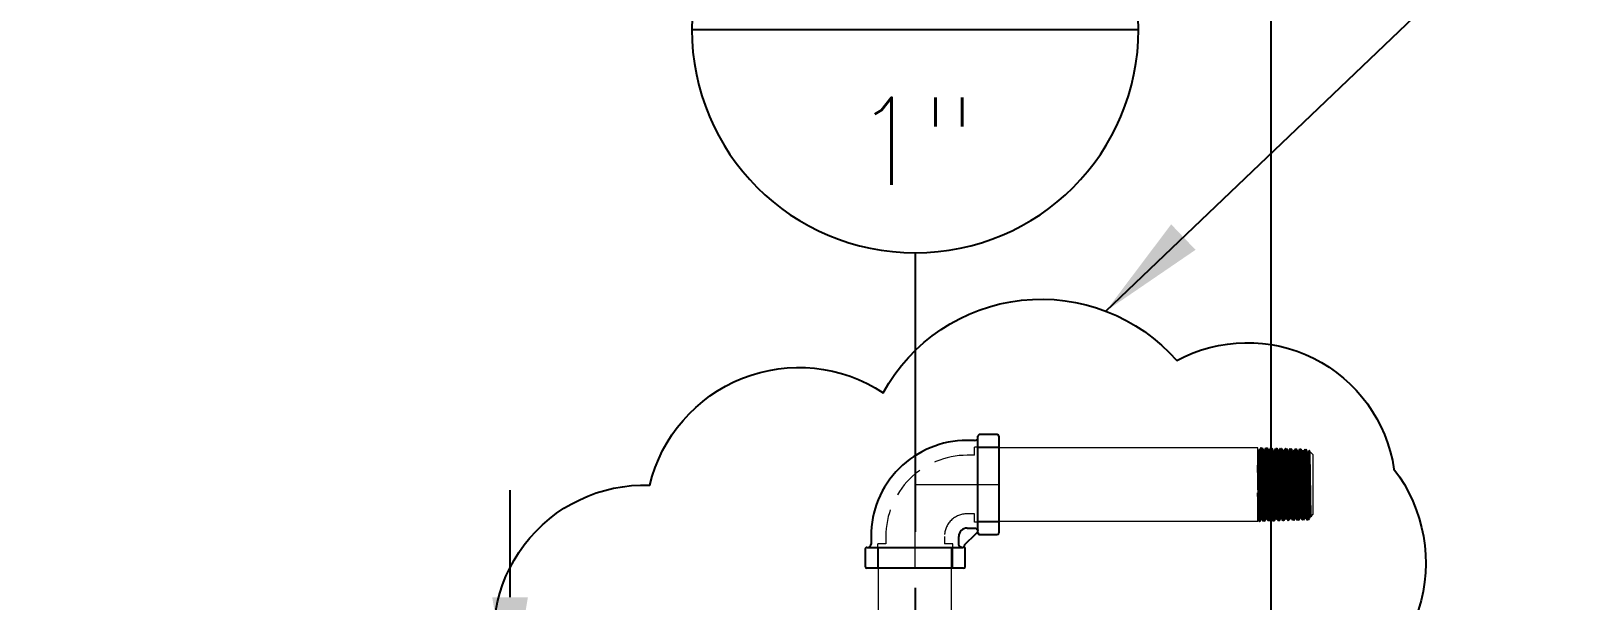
# Model space of a CAD drawing. Extents: x -36 to 1116, y 36 to 900.
# Drawn here: x 118.2 to 200.9, y 572.1 to 602.7 of the extents above; entities that cross this region are included whole.
import ezdxf
from ezdxf.enums import TextEntityAlignment as Align

# ---------------------------------------------------------------- set-up
doc = ezdxf.new("R2010")
doc.units = 0
doc.header["$LTSCALE"] = 12
doc.header["$MEASUREMENT"] = 0
doc.header["$PDMODE"] = 33
doc.header["$PDSIZE"] = -0.5
for name, pattern in [('CENTER', [2, 1.25, -0.25, 0.25, -0.25]), ('SLD-Center', [0.75, 0.6, -0.05, 0.05, -0.05]), ('SLD-Dashed', [0.075, 0.05, -0.025]), ('SLD-Solid', [0])]:
    doc.linetypes.add(name, pattern=pattern)
doc.layers.get('0').update_dxf_attribs({"linetype": 'CONTINUOUS'})
doc.layers.get('Defpoints').update_dxf_attribs({"linetype": 'CONTINUOUS'})
doc.layers.add('AM_0', color=7, linetype='CONTINUOUS', lineweight=30)
for name, color, linetype in [('CENTER', 6, 'CENTER'), ('COVER', 3, 'CONTINUOUS'), ('DIM', 1, 'CONTINUOUS')]:
    doc.layers.add(name, color=color, linetype=linetype)
doc.styles.add('ROMANS', font='ROMANS.shx', dxfattribs={"width": 0.85, "height": 5.76})
doc.styles.get("Standard").update_dxf_attribs({"font": 'sanss___.ttf'})
doc.dimstyles.get("Standard").update_dxf_attribs({"dimtxt": 0.18, "dimasz": 0.18, "dimexe": 0.18, "dimexo": 0.0625, "dimgap": 0.09, "dimtad": 0, "dimtih": 1, "dimtoh": 1, "dimdec": 4, "dimzin": 0, "dimdsep": 46, "dimtxsty": 'Standard', "dimcen": 0.09, "dimadec": 0, "dimazin": 0, "dimtfac": 1, "dimtdec": 4, "dimtofl": 0, "dimtmove": 0, "dimatfit": 3, "dimfxl": 1, "dimtolj": 1, "dimtzin": 0, "dimarcsym": 0})

# ---------------------------------------------------------------- blocks, each defined once
blk = doc.blocks.new('*D216')
at = {"layer": 'Defpoints', "color": 0, "transparency": 16777216}
for p in [(158.479, 566.454), (143.985, 546.579), (161.01, 546.579)]:
    blk.add_point(p, dxfattribs=at)
at = {"layer": 'DIM', "color": 0, "lineweight": -2, "transparency": 16777216}
for p, q in [((143.985, 572.214), (143.985, 577.974)), ((152.479, 566.454), (140.985, 566.454)), ((155.01, 546.579), (140.985, 546.579)), ((143.985, 540.819), (143.985, 535.059)), ((143.985, 535.059), (138.225, 535.059))]:
    blk.add_line(p, q, dxfattribs=at)
at = {"layer": 'DIM', "color": 0, "transparency": 16777216}
for points in [[(143.025, 572.214), (144.945, 572.214), (143.985, 566.454)], [(143.025, 540.819), (144.945, 540.819), (143.985, 546.579)]]:
    blk.add_solid(points, dxfattribs=at)
at = {"layer": 'DIM', "color": 0, "transparency": 16777216, "insert": (128.179, 535.059), "char_height": 5.76, "attachment_point": 5, "style": 'ROMANS'}
blk.add_mtext('\\A1;6{\\H1x;\\S5/8;}"', dxfattribs=at)
blk = doc.blocks.new('*D217')
at = {"layer": 'Defpoints', "color": 0, "transparency": 16777216}
for p in [(165.751, 633.877), (165.751, 614.719), (184.876, 550.329)]:
    blk.add_point(p, dxfattribs=at)
at = {"layer": 'DIM', "color": 0, "lineweight": -2, "transparency": 16777216}
for p, q in [((165.751, 620.719), (165.751, 636.877)), ((184.876, 556.329), (184.876, 636.877)), ((159.991, 633.877), (154.231, 633.877)), ((190.636, 633.877), (196.396, 633.877))]:
    blk.add_line(p, q, dxfattribs=at)
at = {"layer": 'DIM', "color": 0, "transparency": 16777216}
for points in [[(159.991, 634.837), (159.991, 632.917), (165.751, 633.877)], [(190.636, 634.837), (190.636, 632.917), (184.876, 633.877)]]:
    blk.add_solid(points, dxfattribs=at)
at = {"layer": 'DIM', "color": 0, "transparency": 16777216, "insert": (144.185, 633.877), "char_height": 5.76, "attachment_point": 5, "style": 'ROMANS'}
blk.add_mtext('\\A1;6{\\H1x;\\S3/8;}"', dxfattribs=at)
blk = doc.blocks.new('Nozzle Callout')
blk.add_line((0.25, 0), (-0.25, 0))
blk.add_circle((0, 0), 0.25)
at = {"style": 'ROMANS', "width": 0.9}
for tag, p in [('NZ-ID', (0, 0.125)), ('NZ-SZ', (0, -0.125))]:
    blk.add_attdef(tag, text='', height=0.0975, dxfattribs=at).set_placement(p, align=Align.MIDDLE)
blk = doc.blocks.new('A$C6d16d3d1')
at = {"color": 7, "linetype": 'SLD-Solid', "lineweight": 25}
for p, q in [((0.604, 1.47), (0.604, 1.155)), ((0.634, 1.5), (2.365, 1.5)), ((2.395, 1.155), (2.395, 1.47)), ((0.616, 1.131), (0.616, 1.131)), ((2.365, 1.125), (0.644, 1.125)), ((0, -0.866), (0, 0.865)), ((0.345, 0.895), (0.03, 0.895)), ((0.375, 0.856), (0.375, -0.866)), ((0.412, 0.88), (0.62, 1.088)), ((2.29, 0.929), (2.29, 1.065)), ((0.435, -0.791), (0.571, -0.791)), ((0.03, -0.896), (0.345, -0.896))]:
    blk.add_line(p, q, dxfattribs=at)
at = {"color": 8, "linetype": 'SLD-Dashed', "lineweight": 18}
for p, q in [((0.828, 1.5), (0.828, 1.06)), ((2.171, 1.5), (2.171, 1.06)), ((0.828, 1.06), (0.975, 1.06)), ((0.975, 0.929), (0.975, 1.06)), ((2.024, 0.929), (2.024, 1.06)), ((2.024, 1.06), (2.171, 1.06)), ((0, 0.671), (0.44, 0.671)), ((0.44, 0.671), (0.44, 0.524)), ((0.44, 0.524), (0.571, 0.524)), ((0.44, -0.525), (0.571, -0.525)), ((0.44, -0.525), (0.44, -0.672)), ((0, -0.672), (0.44, -0.672))]:
    blk.add_line(p, q, dxfattribs=at)
at = {"color": 8, "linetype": 'SLD-Center', "lineweight": 18}
for p, q in [((1.5, 1.5), (1.5, 0)), ((1.5, 0), (0, 0))]:
    blk.add_line(p, q, dxfattribs=at)
at = {"color": 8, "linetype": 'SLD-Solid', "lineweight": 25}
for p, q in [((0.719, 1.065), (0.719, 0.929)), ((0.571, 0.781), (0.435, 0.781))]:
    blk.add_line(p, q, dxfattribs=at)
at = {"color": 7, "linetype": 'SLD-Solid', "lineweight": 25}
for centre, radius, start, end in [((0.634, 1.47), 0.03, 90, 180), ((2.365, 1.47), 0.03, 0, 90), ((0.634, 1.155), 0.03, 180, 231.8402), ((0.597, 1.108), 0.03, 314.9996, 51.7986), ((2.35, 1.065), 0.06, 90, 180), ((2.365, 1.155), 0.03, 270, 0), ((0.03, 0.865), 0.03, 90, 180), ((0.345, 0.865), 0.03, 38.1587, 90), ((0.571, 0.929), 1.72, 270, 0), ((0.435, -0.851), 0.06, 90, 180), ((0.03, -0.866), 0.03, 180, 270), ((0.345, -0.866), 0.03, 270, 0)]:
    blk.add_arc(centre, radius, start, end, dxfattribs=at)
at = {"color": 8, "linetype": 'SLD-Solid', "lineweight": 25}
for centre, radius, start, end in [((0.391, 0.901), 0.03, 219.9015, 314.9609), ((0.571, 0.929), 0.149, 270, 0)]:
    blk.add_arc(centre, radius, start, end, dxfattribs=at)
at = {"color": 8, "linetype": 'SLD-Dashed', "lineweight": 18}
for radius in [1.454, 0.405]:
    blk.add_arc((0.571, 0.929), radius, 270, 0, dxfattribs=at)
at = {"color": 8, "linetype": 'SLD-Solid', "lineweight": 25}
for points, knots in [([(0.616, 1.131), (0.616, 1.131), (0.616, 1.131), (0.616, 1.131), (0.617, 1.132), (0.617, 1.132), (0.618, 1.132), (0.618, 1.132)], [0, 0, 0, 0, 0.135694, 0.351557, 0.567624, 0.783795, 1, 1, 1, 1]), ([(0.618, 1.132), (0.618, 1.132), (0.62, 1.131), (0.626, 1.129), (0.628, 1.128), (0.635, 1.126), (0.639, 1.125), (0.644, 1.125)], [0, 0, 0, 0, 0.5, 0.5, 0.75, 0.75, 1, 1, 1, 1]), ([(0.677, 1.122), (0.689, 1.119), (0.7, 1.111), (0.711, 1.096), (0.714, 1.09), (0.718, 1.078), (0.719, 1.071), (0.719, 1.065)], [0, 0, 0, 0, 0.5, 0.5, 0.75, 0.75, 1, 1, 1, 1]), ([(0.368, 0.882), (0.368, 0.882), (0.368, 0.883), (0.368, 0.884), (0.369, 0.884), (0.369, 0.884), (0.369, 0.884), (0.369, 0.884)], [0, 0, 0, 0, 0.277943, 0.492844, 0.70778, 0.922817, 1, 1, 1, 1]), ([(0.375, 0.856), (0.375, 0.861), (0.374, 0.865), (0.372, 0.872), (0.371, 0.874), (0.369, 0.878), (0.369, 0.879), (0.368, 0.881), (0.368, 0.882), (0.368, 0.882)], [0, 0, 0, 0, 0.25, 0.25, 0.5, 0.5, 0.75, 0.75, 1, 1, 1, 1]), ([(0.435, 0.781), (0.422, 0.781), (0.409, 0.785), (0.394, 0.796), (0.39, 0.801), (0.382, 0.811), (0.379, 0.817), (0.378, 0.823)], [0, 0, 0, 0, 0.5, 0.5, 0.75, 0.75, 1, 1, 1, 1])]:
    blk.add_open_spline(points, degree=3, knots=knots, dxfattribs=at)

msp = doc.modelspace()

# ---------------------------------------------------------------- linework, layer by layer
at = {"layer": 'AM_0', "lineweight": 18}
for p, q in [((184.16462, 580.23948), (169.11812, 580.23948)), ((169.11812, 576.29448), (169.11812, 580.23948)), ((184.16462, 579.13861), (184.16462, 580.23948)), ((184.25304, 580.06424), (184.22122, 580.06424)), ((184.34927, 580.22933), (184.35008, 580.23335)), ((184.37939, 580.2328), (184.35096, 580.23368)), ((184.3803, 580.23216), (184.37927, 580.22923)), ((184.51388, 580.05607), (184.4821, 580.05607)), ((184.64023, 580.22467), (184.61194, 580.22556)), ((184.77477, 580.04794), (184.74299, 580.04794)), ((184.87261, 580.212), (184.87794, 580.20127)), ((184.90121, 580.21655), (184.87278, 580.21743)), ((185.03561, 580.03987), (185.00386, 580.03987)), ((185.13349, 580.20519), (185.13473, 580.2084)), ((185.1621, 580.20843), (185.13362, 580.20931)), ((185.29651, 580.03173), (185.26472, 580.03173)), ((185.42285, 580.20031), (185.39457, 580.20119)), ((185.42373, 580.19974), (185.42275, 580.19706)), ((185.55736, 580.02357), (185.52561, 580.02357)), ((185.6837, 580.19219), (185.65525, 580.19307)), ((185.81825, 580.01548), (185.78649, 580.01548)), ((185.91609, 580.17792), (185.91938, 580.17885)), ((185.9447, 580.18406), (185.91631, 580.18494)), ((186.07909, 580.00739), (186.04734, 580.00739)), ((186.17536, 580.17264), (186.17617, 580.17651)), ((186.20557, 580.17594), (186.17705, 580.17683)), ((186.33998, 579.99922), (186.30822, 579.99922)), ((186.46635, 580.16782), (186.43802, 580.1687)), ((186.60084, 579.99109), (186.56911, 579.99109)), ((186.6987, 580.1553), (186.70402, 580.14488)), ((186.7272, 580.1597), (186.69887, 580.16058)), ((186.86173, 579.98302), (186.82997, 579.98302)), ((187.11812, 579.87814), (186.92228, 580.08657)), ((187.11812, 579.87814), (187.11812, 579.83704)), ((187.11812, 579.83704), (187.11812, 576.65582)), ((184.16462, 579.13861), (184.16462, 577.82429)), ((184.16462, 576.29448), (184.16462, 577.82429)), ((169.11812, 576.29448), (184.16462, 576.29448)), ((184.22057, 576.29622), (184.24902, 576.29711)), ((184.35084, 576.47381), (184.38261, 576.47381)), ((184.47848, 576.30881), (184.48131, 576.31127)), ((184.48153, 576.30435), (184.50993, 576.30523)), ((184.61172, 576.48197), (184.64349, 576.48197)), ((184.73527, 576.33923), (184.74218, 576.31335)), ((184.74221, 576.31247), (184.77077, 576.31336)), ((184.87259, 576.49006), (184.90437, 576.49006)), ((185.00327, 576.32059), (185.03149, 576.32147)), ((185.03277, 576.32245), (185.03705, 576.32985)), ((185.13346, 576.49815), (185.16523, 576.49815)), ((185.26313, 576.32904), (185.26392, 576.33152)), ((185.26401, 576.32871), (185.29247, 576.3296)), ((185.29368, 576.33068), (185.29796, 576.33808)), ((185.39432, 576.50632), (185.42608, 576.50632)), ((185.51992, 576.34993), (185.52479, 576.343)), ((185.52498, 576.33684), (185.55342, 576.33772)), ((185.55472, 576.33906), (185.55899, 576.34646)), ((185.65519, 576.51445), (185.68697, 576.51445)), ((185.78582, 576.34496), (185.81424, 576.34584)), ((185.81567, 576.34729), (185.81995, 576.35469)), ((185.91606, 576.52252), (185.94783, 576.52252)), ((186.04666, 576.35308), (186.07497, 576.35396)), ((186.07636, 576.35514), (186.08064, 576.36254)), ((186.17695, 576.53066), (186.20868, 576.53066)), ((186.30457, 576.36554), (186.3074, 576.36792)), ((186.30761, 576.3612), (186.33595, 576.36209)), ((186.4378, 576.53882), (186.46955, 576.53882)), ((186.56136, 576.3953), (186.56827, 576.37018)), ((186.5683, 576.36932), (186.59688, 576.37021)), ((186.69868, 576.54691), (186.73043, 576.54691)), ((186.82935, 576.37745), (186.85756, 576.37833)), ((186.95952, 576.55501), (186.99213, 576.55501)), ((187.00637, 576.53689), (187.11812, 576.65582)), ((163.76408, 574.89948), (163.76408, 541.85298)), ((163.76408, 574.89948), (167.70908, 574.89948)), ((167.70908, 541.85298), (167.70908, 574.89948))]:
    msp.add_line(p, q, dxfattribs=at)
at = {"layer": 'AM_0', "flags": 128}
for points in [[(184.22225, 580.06245), (184.17327, 580.14723), (184.16766, 580.15695)], [(184.22224, 580.05278), (184.22852, 580.03003), (184.23777, 579.90938), (184.24703, 579.70753), (184.25628, 579.43443), (184.26554, 579.10373), (184.27479, 578.73172), (184.28404, 578.33684), (184.2933, 577.93863), (184.30255, 577.55679), (184.31181, 577.21024), (184.32106, 576.916), (184.33031, 576.68874), (184.33957, 576.53962), (184.34882, 576.47592), (184.35084, 576.48139)], [(184.34927, 580.23226), (184.30028, 580.14747), (184.25219, 580.06424)], [(184.25304, 580.05935), (184.26113, 580.03003), (184.27038, 579.90938), (184.27964, 579.70753), (184.28889, 579.43443), (184.29814, 579.10373), (184.3074, 578.73172), (184.31665, 578.33684), (184.32591, 577.93863), (184.33516, 577.55679), (184.34441, 577.21024), (184.35367, 576.916), (184.36292, 576.68874), (184.37218, 576.53962), (184.38143, 576.47592), (184.3817, 576.47665)], [(184.35088, 580.23083), (184.35722, 580.2106), (184.36435, 580.13062)], [(184.36435, 580.13062), (184.37148, 579.9958), (184.37862, 579.81011)], [(184.37862, 579.81011), (184.38575, 579.57903), (184.39288, 579.30937)], [(184.50972, 576.312), (184.50638, 576.31145), (184.49928, 576.3666), (184.49237, 576.47341), (184.48527, 576.63495), (184.47836, 576.8377), (184.47127, 577.08746), (184.46435, 577.36332), (184.45726, 577.67318), (184.45035, 577.99108), (184.44326, 578.32612), (184.43634, 578.65023), (184.42926, 578.97268), (184.42233, 579.26646), (184.41525, 579.53995), (184.40832, 579.77025), (184.40125, 579.96392), (184.39431, 580.10475), (184.38724, 580.19673), (184.38083, 580.22946)], [(184.48282, 580.05483), (184.43384, 580.13961), (184.38485, 580.22439)], [(184.38503, 580.212), (184.3898, 580.2027), (184.39906, 580.0889), (184.40831, 579.8851), (184.41756, 579.60123), (184.42682, 579.25148), (184.43607, 578.85315), (184.44533, 578.42591), (184.45458, 577.99096), (184.46383, 577.56976), (184.47309, 577.18322), (184.48234, 576.85037), (184.4916, 576.58766), (184.50085, 576.40819), (184.5101, 576.32063), (184.51553, 576.32577)], [(184.48282, 580.04381), (184.48763, 580.03522), (184.49688, 579.93125), (184.50614, 579.74506), (184.51539, 579.48574), (184.52464, 579.16625), (184.5339, 578.8024), (184.54315, 578.41215), (184.55241, 578.01486), (184.56166, 577.63016), (184.57091, 577.27711), (184.58017, 576.97312), (184.58942, 576.73319), (184.59868, 576.5693), (184.60793, 576.48935), (184.61172, 576.49264)], [(184.61035, 580.22446), (184.56136, 580.13968), (184.51305, 580.05607)], [(184.51388, 580.04657), (184.52024, 580.03522), (184.52949, 579.93125), (184.53875, 579.74506), (184.548, 579.48574), (184.55725, 579.16625), (184.56651, 578.8024), (184.57576, 578.41215), (184.58502, 578.01486), (184.59427, 577.63016), (184.60352, 577.27711), (184.61278, 576.97312), (184.62203, 576.73319), (184.63128, 576.5693), (184.64054, 576.48935), (184.64248, 576.49103)], [(184.61175, 580.2193), (184.61401, 580.22258), (184.62114, 580.17531)], [(184.62114, 580.17531), (184.62828, 580.07188), (184.63541, 579.91532)], [(184.63541, 579.91532), (184.64254, 579.71028), (184.64968, 579.46278)], [(184.7706, 576.319), (184.7654, 576.32834), (184.75853, 576.39508), (184.75139, 576.51763), (184.74452, 576.68576), (184.73738, 576.90427), (184.73052, 577.15489), (184.72337, 577.44476), (184.71651, 577.74963), (184.70937, 578.0782), (184.7025, 578.40297), (184.69536, 578.73321), (184.6885, 579.04128), (184.68135, 579.33594), (184.67449, 579.59255), (184.66735, 579.8184), (184.66048, 579.99459), (184.65334, 580.12613), (184.64647, 580.20199), (184.6418, 580.21663)], [(184.646, 580.2054), (184.64891, 580.20556), (184.65817, 580.11004), (184.66742, 579.92348), (184.67667, 579.65502), (184.68593, 579.31793), (184.69518, 578.92901), (184.70444, 578.50743), (184.71369, 578.07409), (184.72294, 577.65041), (184.7322, 577.25736), (184.74145, 576.91439), (184.75071, 576.63836), (184.75996, 576.44305), (184.76921, 576.33801), (184.77639, 576.3305)], [(184.74397, 580.04625), (184.69499, 580.13103), (184.64601, 580.2158)], [(184.64968, 579.46278), (184.65681, 579.18014), (184.66394, 578.87068)], [(184.74397, 580.03701), (184.74674, 580.03714), (184.75599, 579.9499), (184.76525, 579.77952), (184.7745, 579.53438), (184.78375, 579.22657), (184.79301, 578.87145), (184.80226, 578.48652), (184.81152, 578.09086), (184.82077, 577.70404), (184.83002, 577.34519), (184.83928, 577.03208), (184.84853, 576.78008), (184.85779, 576.60179), (184.86704, 576.50592), (184.8726, 576.50063)], [(184.87121, 580.2163), (184.82223, 580.13152), (184.77393, 580.04794)], [(184.77476, 580.03693), (184.77935, 580.03714), (184.7886, 579.9499), (184.79786, 579.77952), (184.80711, 579.53438), (184.81636, 579.22657), (184.82562, 578.87145), (184.83487, 578.48652), (184.84412, 578.09086), (184.85338, 577.70404), (184.86263, 577.34519), (184.87189, 577.03208), (184.88114, 576.78008), (184.89039, 576.60179), (184.89965, 576.50592), (184.90352, 576.50223)], [(184.87794, 580.20127), (184.88507, 580.12996), (184.8922, 580.00382)], [(184.8922, 580.00382), (184.89934, 579.82657), (184.90647, 579.60344)], [(185.03148, 576.32181), (185.02463, 576.34741), (185.01756, 576.42936), (185.01062, 576.56047), (185.00355, 576.74451), (184.99662, 576.96606), (184.98954, 577.23148), (184.98261, 577.51854), (184.97553, 577.83544), (184.9686, 578.15566), (184.96152, 578.48834), (184.9546, 578.80562), (184.94751, 579.11656), (184.94059, 579.39513), (184.93351, 579.64927), (184.92659, 579.85769), (184.9195, 580.02633), (184.91258, 580.14108), (184.90549, 580.20518), (184.9025, 580.20867)], [(184.90647, 579.60344), (184.9136, 579.34102), (184.92074, 579.04703)], [(185.0046, 580.03859), (184.95561, 580.12338), (184.90663, 580.20817)], [(184.9067, 580.20128), (184.90802, 580.20481), (184.91843, 580.11145), (184.92884, 579.90274), (184.93925, 579.59188), (184.94966, 579.19827), (184.96008, 578.74651), (184.97049, 578.26493), (184.9809, 577.78365), (184.99131, 577.33273), (185.00172, 576.94043), (185.01213, 576.6312), (185.02254, 576.42431), (185.03295, 576.33277), (185.03704, 576.34436)], [(185.00301, 580.02882), (185.00585, 580.03576), (185.01626, 579.95051), (185.02667, 579.75999), (185.03708, 579.47624), (185.04749, 579.11697), (185.0579, 578.70464), (185.06831, 578.26511), (185.07872, 577.82586), (185.08913, 577.41434), (185.09954, 577.05633), (185.10995, 576.77414), (185.12037, 576.58536), (185.13078, 576.50184), (185.13346, 576.50879)], [(185.13177, 580.20769), (185.08279, 580.12291), (185.03481, 580.03987)], [(185.03561, 580.02881), (185.03846, 580.03576), (185.04887, 579.95051), (185.05928, 579.75999), (185.06969, 579.47624), (185.0801, 579.11697), (185.09051, 578.70464), (185.10092, 578.26511), (185.11133, 577.82586), (185.12174, 577.41434), (185.13215, 577.05633), (185.14256, 576.77414), (185.15297, 576.58536), (185.16338, 576.50184), (185.16455, 576.50485)], [(185.13473, 580.2084), (185.14186, 580.16964), (185.149, 580.07487)], [(185.149, 580.07487), (185.15613, 579.92689), (185.16326, 579.73008)], [(185.29233, 576.33425), (185.29078, 576.3309), (185.28367, 576.37126), (185.27677, 576.46357), (185.26967, 576.61046), (185.26276, 576.79966), (185.25566, 577.03658), (185.24875, 577.30138), (185.24166, 577.60163), (185.23474, 577.91221), (185.22765, 578.24197), (185.22073, 578.56332), (185.21365, 578.88542), (185.20672, 579.18131), (185.19964, 579.45942), (185.19272, 579.69646), (185.18564, 579.8992), (185.17871, 580.05066), (185.17163, 580.15513), (185.1647, 580.20387), (185.16282, 580.20237)], [(185.16326, 579.73008), (185.1704, 579.49024), (185.17753, 579.21444)], [(185.16748, 580.19566), (185.16829, 580.19837), (185.1787, 580.11236), (185.18911, 579.91092), (185.19952, 579.60672), (185.20993, 579.21891), (185.22034, 578.77168), (185.23075, 578.29302), (185.24116, 577.81292), (185.25157, 577.36135), (185.26198, 576.96655), (185.27239, 576.65327), (185.28281, 576.44097), (185.29322, 576.34288), (185.29795, 576.35304)], [(185.26567, 580.03008), (185.21669, 580.11485), (185.16771, 580.19963)], [(185.26391, 580.02246), (185.26611, 580.02917), (185.27652, 579.95067), (185.28694, 579.76685), (185.29735, 579.4893), (185.30776, 579.13546), (185.31817, 578.72743), (185.32858, 578.29074), (185.33899, 577.85274), (185.3494, 577.44079), (185.35981, 577.08065), (185.37022, 576.79487), (185.38063, 576.60124), (185.39104, 576.51178), (185.39432, 576.5182)], [(185.39263, 580.19957), (185.34364, 580.11478), (185.29565, 580.03173)], [(185.29651, 580.02244), (185.29872, 580.02917), (185.30913, 579.95067), (185.31954, 579.76685), (185.32995, 579.4893), (185.34037, 579.13546), (185.35078, 578.72743), (185.36119, 578.29074), (185.3716, 577.85274), (185.38201, 577.44079), (185.39242, 577.08065), (185.40283, 576.79487), (185.41324, 576.60124), (185.42365, 576.51178), (185.42532, 576.51504)], [(185.39435, 580.19437), (185.39866, 580.19068), (185.40579, 580.12794)], [(185.40579, 580.12794), (185.41292, 580.01042), (185.42006, 579.8416)], [(185.42006, 579.8416), (185.42719, 579.62646), (185.43432, 579.37135)], [(185.5532, 576.34476), (185.54979, 576.34403), (185.54292, 576.39638), (185.53579, 576.50409), (185.52892, 576.65817), (185.52178, 576.86302), (185.51491, 577.1015), (185.50777, 577.38043), (185.50091, 577.67646), (185.49376, 577.99805), (185.4869, 578.31827), (185.47976, 578.64627), (185.47289, 578.95459), (185.46575, 579.25202), (185.45889, 579.51366), (185.45174, 579.74696), (185.44488, 579.93239), (185.43773, 580.07523), (185.43087, 580.16351), (185.42427, 580.19699)], [(185.52644, 580.02214), (185.47745, 580.10692), (185.42846, 580.19171)], [(185.42855, 580.19155), (185.43896, 580.11276), (185.44938, 579.9186), (185.45979, 579.62116), (185.4702, 579.23915), (185.48061, 578.7965), (185.49102, 578.32087), (185.50143, 577.84204), (185.51184, 577.38995), (185.52225, 576.99282), (185.53266, 576.67552), (185.54307, 576.4579), (185.55348, 576.35344), (185.55899, 576.36148)], [(185.52476, 580.01634), (185.52638, 580.02224), (185.53679, 579.95035), (185.5472, 579.77326), (185.55761, 579.50197), (185.56802, 579.15356), (185.57843, 578.74988), (185.58884, 578.31613), (185.59925, 577.87946), (185.60967, 577.46721), (185.62008, 577.10508), (185.63049, 576.81576), (185.6409, 576.61734), (185.65131, 576.52212), (185.6552, 576.5273)], [(185.65369, 580.19175), (185.6047, 580.10696), (185.55651, 580.02357)], [(185.55736, 580.01633), (185.55899, 580.02224), (185.5694, 579.95035), (185.57981, 579.77326), (185.59022, 579.50197), (185.60063, 579.15356), (185.61104, 578.74988), (185.62145, 578.31613), (185.63186, 577.87946), (185.64227, 577.46721), (185.65268, 577.10508), (185.6631, 576.81576), (185.67351, 576.61734), (185.68392, 576.52212), (185.68591, 576.52477)], [(185.65369, 580.18652), (185.65545, 580.19304), (185.66258, 580.16266)], [(185.66258, 580.16266), (185.66972, 580.07648), (185.67685, 579.93705)], [(185.67685, 579.93705), (185.68398, 579.74848), (185.69112, 579.51634)], [(185.81408, 576.35109), (185.80902, 576.35975), (185.80196, 576.4269), (185.79502, 576.54369), (185.78795, 576.71347), (185.78101, 576.92204), (185.77394, 577.17536), (185.767, 577.45223), (185.75993, 577.76056), (185.753, 578.07454), (185.74592, 578.40313), (185.73899, 578.71883), (185.73191, 579.03064), (185.72499, 579.31246), (185.7179, 579.57232), (185.71098, 579.78846), (185.70389, 579.96705), (185.69698, 580.09311), (185.68988, 580.17024), (185.6853, 580.18466)], [(185.78733, 580.01403), (185.73835, 580.09881), (185.68937, 580.18358)], [(185.68949, 580.17974), (185.69923, 580.11273), (185.70964, 579.92576), (185.72005, 579.63514), (185.73046, 579.25901), (185.74087, 578.82098), (185.75128, 578.34848), (185.76169, 577.87102), (185.77211, 577.4185), (185.78252, 577.0192), (185.79293, 576.69801), (185.80334, 576.47508), (185.81375, 576.36433), (185.81995, 576.36922)], [(185.69112, 579.51634), (185.69825, 579.24746), (185.70538, 578.94979)], [(185.78665, 580.01497), (185.79706, 579.94964), (185.80747, 579.77917), (185.81788, 579.51421), (185.82829, 579.17131), (185.8387, 578.772), (185.84911, 578.34127), (185.85952, 577.90604), (185.86993, 577.49356), (185.88034, 577.1296), (185.89075, 576.83686), (185.90116, 576.63368), (185.91157, 576.53276), (185.91606, 576.536)], [(185.91469, 580.18385), (185.8657, 580.09906), (185.8174, 580.01548)], [(185.81825, 580.01072), (185.81926, 580.01497), (185.82967, 579.94964), (185.84008, 579.77917), (185.85049, 579.51421), (185.8609, 579.17131), (185.87131, 578.772), (185.88172, 578.34127), (185.89213, 577.90604), (185.90254, 577.49356), (185.91295, 577.1296), (185.92336, 576.83686), (185.93377, 576.63368), (185.94418, 576.53276), (185.94685, 576.53468)], [(185.91938, 580.17885), (185.92651, 580.12458), (185.93364, 580.01564)], [(185.93364, 580.01564), (185.94078, 579.85523), (185.94791, 579.6481)], [(186.07494, 576.35486), (186.06807, 576.37984), (186.06117, 576.45779), (186.05406, 576.59008), (186.04716, 576.76565), (186.04006, 576.98952), (186.03315, 577.24296), (186.02605, 577.5332), (186.01914, 577.83596), (186.01205, 578.15987), (186.00513, 578.47783), (185.99804, 578.79891), (185.99112, 579.09622), (185.98404, 579.37825), (185.97711, 579.62138), (185.97003, 579.83254), (185.96311, 579.99405), (185.95603, 580.11049), (185.9491, 580.17213), (185.94613, 580.17571)], [(185.94791, 579.6481), (185.95504, 579.40036), (185.96218, 579.11931)], [(186.04824, 580.00584), (185.99925, 580.09063), (185.95026, 580.17542)], [(185.95033, 580.16905), (185.9595, 580.1123), (185.96991, 579.93247), (185.98032, 579.64862), (185.99073, 579.27846), (186.00114, 578.84513), (186.01155, 578.37582), (186.02196, 577.89987), (186.03237, 577.44701), (186.04278, 577.04563), (186.05319, 576.72074), (186.0636, 576.4926), (186.07401, 576.37555), (186.08064, 576.37638)], [(186.04821, 579.99998), (186.05732, 579.94855), (186.06773, 579.78466), (186.07814, 579.52598), (186.08856, 579.18866), (186.09897, 578.7938), (186.10938, 578.36616), (186.11979, 577.93248), (186.1302, 577.51986), (186.14061, 577.15415), (186.15102, 576.85815), (186.16143, 576.65032), (186.17184, 576.5437), (186.17695, 576.5443)], [(186.17537, 580.17546), (186.12638, 580.09069), (186.07825, 580.00739)], [(186.07909, 580.00521), (186.07952, 580.0073), (186.08993, 579.94855), (186.10034, 579.78466), (186.11075, 579.52598), (186.12116, 579.18866), (186.13157, 578.7938), (186.14199, 578.36616), (186.1524, 577.93248), (186.16281, 577.51986), (186.17322, 577.15415), (186.18363, 576.85815), (186.19404, 576.65032), (186.20445, 576.5437), (186.20794, 576.54411)], [(186.17696, 580.17405), (186.1833, 580.1544), (186.19044, 580.07674)], [(186.19044, 580.07674), (186.19757, 579.94581), (186.2047, 579.76548)], [(186.2047, 579.76548), (186.21184, 579.54108), (186.21897, 579.27922)], [(186.3358, 576.36694), (186.33419, 576.36345), (186.32732, 576.40163), (186.32019, 576.49463), (186.31331, 576.63466), (186.30618, 576.82573), (186.29931, 577.05187), (186.29217, 577.31952), (186.2853, 577.60629), (186.27816, 577.92037), (186.2713, 578.23548), (186.26415, 578.56059), (186.25729, 578.8685), (186.25015, 579.16799), (186.24328, 579.43398), (186.23614, 579.67406), (186.22928, 579.86812), (186.22213, 580.02169), (186.21527, 580.1219), (186.20813, 580.17161), (186.20632, 580.1703)], [(186.21098, 580.15968), (186.21976, 580.1114), (186.23017, 579.93876), (186.24058, 579.66165), (186.251, 579.29747), (186.26141, 578.86895), (186.27182, 578.40291), (186.28223, 577.92856), (186.29264, 577.47551), (186.30305, 577.07211), (186.31346, 576.74361), (186.32387, 576.51046), (186.33428, 576.38717), (186.34141, 576.38332)], [(186.30898, 579.99789), (186.26, 580.08267), (186.21102, 580.16745)], [(186.30896, 579.99027), (186.31759, 579.94704), (186.328, 579.78976), (186.33841, 579.53732), (186.34882, 579.20559), (186.35923, 578.81527), (186.36964, 578.39079), (186.38005, 577.95875), (186.39046, 577.54613), (186.40087, 577.17873), (186.41129, 576.87957), (186.4217, 576.66725), (186.43211, 576.555), (186.4378, 576.55222)], [(186.43605, 580.16698), (186.38706, 580.0822), (186.33911, 579.99922)], [(186.33998, 579.99825), (186.3502, 579.94704), (186.36061, 579.78976), (186.37102, 579.53732), (186.38143, 579.20559), (186.39184, 578.81527), (186.40225, 578.39079), (186.41266, 577.95875), (186.42307, 577.54613), (186.43348, 577.17873), (186.44389, 576.87957), (186.4543, 576.66725), (186.46472, 576.555), (186.46888, 576.55297)], [(186.43783, 580.16263), (186.4401, 580.16581), (186.44723, 580.11991)], [(186.44723, 580.11991), (186.45436, 580.01947), (186.4615, 579.86746)], [(186.4615, 579.86746), (186.46863, 579.66836), (186.47576, 579.42805)], [(186.59668, 576.37673), (186.59342, 576.37587), (186.58636, 576.42843), (186.57941, 576.53099), (186.57235, 576.6865), (186.56541, 576.88194), (186.55834, 577.12291), (186.5514, 577.38924), (186.54433, 577.68854), (186.5374, 577.99576), (186.53032, 578.31967), (186.52339, 578.63314), (186.51631, 578.94514), (186.50938, 579.22953), (186.5023, 579.49442), (186.49538, 579.71764), (186.48829, 579.90554), (186.48137, 580.04239), (186.47429, 580.13207), (186.46737, 580.16708), (186.46624, 580.1641)], [(186.47189, 580.14922), (186.48003, 580.10999), (186.49044, 579.94459), (186.50085, 579.67427), (186.51126, 579.31605), (186.52167, 578.89239), (186.53208, 578.42975), (186.54249, 577.95708), (186.5529, 577.50397), (186.56331, 577.0987), (186.57373, 576.76663), (186.58414, 576.52855), (186.59455, 576.39922), (186.60242, 576.38974)], [(186.57007, 579.98943), (186.52108, 580.07422), (186.47208, 580.15901)], [(186.47576, 579.42805), (186.4829, 579.15361), (186.49003, 578.85314)], [(186.57005, 579.97933), (186.57786, 579.94505), (186.58827, 579.79443), (186.59868, 579.54828), (186.60909, 579.22212), (186.6195, 578.83639), (186.62991, 578.41517), (186.64032, 577.98485), (186.65073, 577.57234), (186.66114, 577.20339), (186.67155, 576.90111), (186.68196, 576.6844), (186.69237, 576.56669), (186.69868, 576.55979)], [(186.69705, 580.15907), (186.64806, 580.07428), (186.59999, 579.99109)], [(186.60083, 579.98734), (186.61046, 579.94505), (186.62087, 579.79443), (186.63129, 579.54828), (186.6417, 579.22212), (186.65211, 578.83639), (186.66252, 578.41517), (186.67293, 577.98485), (186.68334, 577.57234), (186.69375, 577.20339), (186.70416, 576.90111), (186.71457, 576.6844), (186.72498, 576.56669), (186.72946, 576.56179)], [(186.70402, 580.14488), (186.71116, 580.07564), (186.71829, 579.95317)], [(186.71829, 579.95317), (186.72542, 579.78108), (186.73256, 579.56446)], [(186.85738, 576.37834), (186.85594, 576.37973), (186.85012, 576.40808), (186.83846, 576.57377), (186.83156, 576.73566), (186.82445, 576.94632), (186.81755, 577.18812), (186.81045, 577.46797), (186.80354, 577.76245), (186.79644, 578.07996), (186.78953, 578.39394), (186.78244, 578.71333), (186.77552, 579.0114), (186.76843, 579.29665), (186.76152, 579.5452), (186.75443, 579.76413), (186.74751, 579.9351), (186.74042, 580.06299), (186.7335, 580.13707), (186.72875, 580.15208)], [(186.73256, 579.56446), (186.73969, 579.30969), (186.74682, 579.02428)], [(186.83069, 579.98177), (186.78171, 580.06655), (186.73272, 580.15133)], [(186.73294, 580.1387), (186.7403, 580.10815), (186.75071, 579.94989), (186.76112, 579.68644), (186.77153, 579.33425), (186.78194, 578.91548), (186.79235, 578.45631), (186.80276, 577.98544), (186.81317, 577.53235), (186.82358, 577.12537), (186.83399, 576.78986), (186.84409, 576.55263), (186.85419, 576.41646), (186.86429, 576.38921), (186.86429, 576.38921)], [(186.83068, 579.97081), (186.83812, 579.94267), (186.84853, 579.7986), (186.85894, 579.55881), (186.86935, 579.23828), (186.87976, 578.85715), (186.89017, 578.43928), (186.90059, 578.01077), (186.911, 577.59846), (186.92141, 577.22811), (186.93182, 576.92283), (186.94223, 576.70175), (186.95264, 576.57867), (186.95953, 576.56708)], [(186.91924, 580.08404), (186.90912, 580.06652), (186.86012, 579.98174)], [(186.86172, 579.97672), (186.87073, 579.94267), (186.88114, 579.7986), (186.89155, 579.55881), (186.90196, 579.23828), (186.91237, 578.85715), (186.92278, 578.43928), (186.93319, 578.01077), (186.9436, 577.59846), (186.95402, 577.22811), (186.96443, 576.92283), (186.97484, 576.70175), (186.98525, 576.57867), (186.99213, 576.56709)], [(187.00532, 576.5386), (187.00515, 576.53707), (187.00071, 576.54517), (186.99637, 576.60095), (186.99193, 576.70598), (186.98759, 576.85231), (186.98315, 577.04355), (186.97881, 577.26499), (186.97437, 577.52192), (186.97003, 577.79445), (186.96558, 578.08896), (186.96125, 578.38254), (186.9568, 578.68198), (186.95247, 578.9639), (186.94801, 579.23474), (186.94369, 579.47324), (186.93923, 579.68479), (186.93491, 579.85265), (186.93044, 579.98055), (186.92612, 580.05819), (186.92166, 580.0872), (186.92086, 580.0831)], [(184.16462, 579.30937), (184.17542, 578.84577), (184.18622, 578.34343), (184.19547, 577.90764), (184.20473, 577.48975), (184.21398, 577.11045), (184.22323, 576.78841), (184.23249, 576.53966), (184.24174, 576.37644), (184.25099, 576.30669), (184.2545, 576.31704)], [(184.24886, 576.30234), (184.24717, 576.2987), (184.24023, 576.33895), (184.23316, 576.43588), (184.22623, 576.58137), (184.21916, 576.7796), (184.21222, 577.01398), (184.20515, 577.2912), (184.19906, 577.55105), (184.19286, 577.83242), (184.1868, 578.11713), (184.18057, 578.41144), (184.1737, 578.73502), (184.16656, 579.05447), (184.16462, 579.13861)], [(184.39288, 579.30937), (184.40002, 579.00909), (184.40715, 578.68702)], [(184.66394, 578.87068), (184.67108, 578.54351), (184.67821, 578.20828)], [(184.92074, 579.04703), (184.92791, 578.72999), (184.935, 578.3997)], [(185.17753, 579.21444), (185.18466, 578.9108), (185.1918, 578.58828)], [(185.1918, 578.58828), (185.19893, 578.25638), (185.20606, 577.92486)], [(185.43432, 579.37135), (185.44146, 579.08378), (185.44859, 578.77222)], [(185.44859, 578.77222), (185.45572, 578.44587), (185.46286, 578.11432)], [(185.70538, 578.94979), (185.71256, 578.63197), (185.71965, 578.30369)], [(185.96218, 579.11931), (185.96931, 578.81323), (185.97644, 578.49114)], [(186.21897, 579.27922), (186.2261, 578.98762), (186.23324, 578.67487)], [(186.23324, 578.67487), (186.24037, 578.35018), (186.2475, 578.02312)], [(186.49003, 578.85314), (186.4972, 578.53542), (186.5043, 578.20998)], [(186.74682, 579.02428), (186.75396, 578.71664), (186.76109, 578.39583)], [(185.20606, 577.92486), (185.2132, 577.60349), (185.22033, 577.30173)], [(185.46286, 578.11432), (185.46999, 577.78734), (185.47712, 577.47456)], [(185.71965, 578.30369), (185.72678, 577.9743), (185.73392, 577.6536)], [(185.97644, 578.49114), (185.98358, 578.16252), (185.99071, 577.83705)], [(185.99071, 577.83705), (185.99784, 577.52432), (186.00498, 577.23353)], [(186.2475, 578.02312), (186.25464, 577.70332), (186.26177, 577.40018)], [(186.5043, 578.20998), (186.51143, 577.88625), (186.51856, 577.57379)], [(186.76109, 578.39583), (186.76822, 578.0713), (186.77536, 577.75262)], [(184.43568, 577.37434), (184.44282, 577.08852), (184.44995, 576.83746)], [(184.70674, 576.98155), (184.71388, 576.74868), (184.72101, 576.56057)], [(184.96354, 577.13684), (184.97067, 576.88246), (184.9778, 576.66889)], [(185.22033, 577.30173), (185.22746, 577.02846), (185.2346, 576.79171)], [(185.47712, 577.47456), (185.48426, 577.18519), (185.49139, 576.92772)], [(185.73392, 577.6536), (185.74105, 577.35103), (185.74818, 577.0755)], [(185.74818, 577.0755), (185.75532, 576.83512), (185.76245, 576.63694)], [(186.00498, 577.23353), (186.01211, 576.97323), (186.01924, 576.75108)], [(186.26177, 577.40018), (186.2689, 577.12264), (186.27604, 576.87885)], [(186.51856, 577.57379), (186.5257, 577.28182), (186.53283, 577.01892)], [(186.53283, 577.01892), (186.53996, 576.79283), (186.5471, 576.61019)], [(186.77536, 577.75262), (186.78249, 577.44915), (186.78962, 577.16983)], [(186.78962, 577.16983), (186.79676, 576.92288), (186.80389, 576.71555)], [(184.16411, 576.3924), (184.17009, 576.38206), (184.21907, 576.29727)], [(184.19316, 576.70606), (184.20029, 576.52332), (184.20742, 576.39195)], [(184.20742, 576.39195), (184.21455, 576.31582), (184.22044, 576.3004)], [(184.25459, 576.30578), (184.30357, 576.39057), (184.35256, 576.47535)], [(184.38171, 576.47537), (184.43069, 576.3906), (184.47968, 576.30582)], [(184.44995, 576.83746), (184.45708, 576.62854), (184.46422, 576.46791)], [(184.46422, 576.46791), (184.47135, 576.36028), (184.47848, 576.30881)], [(184.51529, 576.31364), (184.56427, 576.39842), (184.61255, 576.48197)], [(184.64248, 576.48371), (184.69147, 576.39894), (184.74046, 576.31415)], [(184.72101, 576.56057), (184.72814, 576.42273), (184.73527, 576.33923)], [(184.77642, 576.32215), (184.8254, 576.40693), (184.87343, 576.49006)], [(184.90352, 576.49152), (184.95251, 576.40674), (185.0015, 576.32195)], [(184.9778, 576.66889), (184.98494, 576.50243), (184.99207, 576.38795)], [(184.99207, 576.38795), (184.9992, 576.32883), (185.00305, 576.32772)], [(185.03701, 576.3298), (185.086, 576.41458), (185.13428, 576.49815)], [(185.16456, 576.49932), (185.21355, 576.41453), (185.26253, 576.32975)], [(185.2346, 576.79171), (185.24173, 576.59845), (185.24886, 576.45436)], [(185.24886, 576.45436), (185.25599, 576.36367), (185.26313, 576.32904)], [(185.29819, 576.3385), (185.34718, 576.42329), (185.39516, 576.50632)], [(185.42533, 576.50762), (185.47431, 576.42285), (185.52329, 576.33807)], [(185.49139, 576.92772), (185.49852, 576.70975), (185.50566, 576.53767)], [(185.50566, 576.53767), (185.51279, 576.41655), (185.51992, 576.34993)], [(185.55874, 576.34604), (185.60773, 576.43083), (185.65604, 576.51445)], [(185.68591, 576.51627), (185.7349, 576.43149), (185.78389, 576.34671)], [(185.76245, 576.63694), (185.76958, 576.4868), (185.77672, 576.38911)], [(185.77672, 576.38911), (185.78385, 576.34673), (185.78566, 576.35032)], [(185.81998, 576.35475), (185.86896, 576.43954), (185.91691, 576.52252)], [(185.94685, 576.52422), (185.99585, 576.43943), (186.04484, 576.35464)], [(186.01924, 576.75108), (186.02638, 576.57361), (186.03351, 576.44603)], [(186.03351, 576.44603), (186.04064, 576.3721), (186.04653, 576.35714)], [(186.08053, 576.36236), (186.12952, 576.44715), (186.17777, 576.53066)], [(186.20794, 576.53194), (186.25693, 576.44715), (186.30593, 576.36236)], [(186.27604, 576.87885), (186.28317, 576.67599), (186.2903, 576.52001)], [(186.2903, 576.52001), (186.29744, 576.41551), (186.30457, 576.36554)], [(186.34171, 576.37104), (186.3907, 576.45583), (186.43866, 576.53882)], [(186.46888, 576.54), (186.51787, 576.45522), (186.56686, 576.37044)], [(186.5471, 576.61019), (186.55423, 576.47637), (186.56136, 576.3953)], [(186.6023, 576.37862), (186.65129, 576.46341), (186.69955, 576.54691)], [(186.72946, 576.54858), (186.77845, 576.46381), (186.82744, 576.37903)], [(186.80389, 576.71555), (186.81102, 576.55396), (186.81816, 576.44283)], [(186.81816, 576.44283), (186.82529, 576.38544), (186.82743, 576.38484)], [(186.85738, 576.37834), (186.86102, 576.38305), (186.86429, 576.38921)], [(186.86343, 576.38718), (186.91241, 576.47197), (186.9604, 576.55501)]]:
    msp.add_lwpolyline(points, dxfattribs=at)
at = {"layer": 'AM_0'}
for centre, radius, start, end in [((962.29439, 594.93869), 778.05698, 181.19685257, 181.29354038), ((282.19845, 579.76623), 98.05306, 181.134816, 181.7884526), ((380.33051, 582.14528), 195.6919, 181.1527753, 181.5120415), ((476.67586, 584.35942), 291.80173, 181.1702817, 181.4183107)]:
    msp.add_arc(centre, radius, start, end, dxfattribs=at)
at = {"layer": 'CENTER'}
msp.add_line((165.75062, 590.71933), (165.75062, 234.38669), dxfattribs=at)
at = {"layer": 'DIM'}
msp.add_lwpolyline([(145.44374, 554.69236, -0.52056705), (143.4988, 567.65095, -0.52056705), (143.4988, 567.65095, -0.52056705), (151.49467, 578.2338, -0.52056705), (151.49467, 578.2338, -0.52056705), (164.02875, 583.20126, -0.52056705), (164.02875, 583.20126, -0.52056705), (179.8044, 584.92907, -0.52056705), (179.8044, 584.92907, -0.52056705), (191.47406, 579.0977, -0.52056705), (191.47406, 579.0977, -0.52056705), (187.36807, 566.13912, -0.52056705), (187.36807, 566.13912, -0.52056705), (182.39766, 553.82846, -0.52056705), (182.39766, 553.82846, -0.52056705), (177.64335, 541.73377, -0.52056705), (177.64335, 541.73377, -0.52056705), (172.45684, 529.63909, -0.52056705), (172.45684, 529.63909, -0.52056705), (159.49055, 529.63909, -0.52056705), (159.49055, 529.63909, -0.52056705), (152.5752, 542.16573, -0.52056705), (152.5752, 542.16573, -0.52056705)], format="xyb", close=True, dxfattribs=at)

# ---------------------------------------------------------------- block references
at = {"layer": 'COVER', "xscale": 3, "yscale": 3, "zscale": 3, "rotation": 180}
msp.add_blockref('A$C6d16d3d1', (170.25062, 578.26698), dxfattribs=at)
at = {"layer": 'DIM'}
ref = msp.add_blockref('Nozzle Callout', (165.75062, 602.71933), dxfattribs=dict(at, xscale=-48, yscale=48, zscale=48))
ref.add_attrib('NZ-ID', 'N18', dxfattribs={"layer": '0', "height": 4.68, "style": 'ROMANS', "width": 0.9}).set_placement((165.75062, 608.71933), align=Align.MIDDLE)
ref.add_attrib('NZ-SZ', '1"', dxfattribs={"layer": '0', "height": 4.68, "style": 'ROMANS', "width": 0.9}).set_placement((165.75062, 596.71933), align=Align.MIDDLE)

# ---------------------------------------------------------------- dimensions: what is measured, and where the dimension line sits
dim = msp.add_linear_dim(base=(165.75062, 633.8765), p1=(184.87562, 550.32948), p2=(165.75062, 614.71933), dimstyle='Standard', override={"dimscale": 48, "dimtxt": 5.76, "dimasz": 0.12, "dimexe": 0.0625, "dimexo": 0.125, "dimgap": 0.1, "dimlfac": 0.333333, "dimzin": 3, "dimlunit": 4, "dimpost": '\\X', "dimtxsty": 'ROMANS', "dimcen": 0}, dxfattribs=at)
dim.commit()
dim.dimension.update_dxf_attribs({"geometry": '*D217', "text_midpoint": (144.18491, 633.8765)})
dim = msp.add_linear_dim(base=(143.98502, 546.57948), p1=(158.47883, 566.45448), p2=(161.01008, 546.57948), angle=90, dimstyle='Standard', override={"dimscale": 48, "dimtxt": 5.76, "dimasz": 0.12, "dimexe": 0.0625, "dimexo": 0.125, "dimgap": 0.1, "dimlfac": 0.333333, "dimzin": 3, "dimlunit": 4, "dimpost": '\\X', "dimtxsty": 'ROMANS', "dimcen": 0}, dxfattribs=at)
dim.commit()
dim.dimension.update_dxf_attribs({"geometry": '*D216', "text_midpoint": (128.1793, 535.05948)})

# ---------------------------------------------------------------- leaders
at = {"layer": 'DIM', "annotation_type": 0, "has_hookline": 1, "hookline_direction": 0}
for points, override, text_width in [([(175.99385, 587.58514), (227.17521, 636.48473), (232.93521, 636.48473)], {"dimscale": 48, "dimtxt": 5.76, "dimasz": 0.12, "dimexe": 0.0625, "dimexo": 0.125, "dimgap": 0.1, "dimlfac": 0.333333, "dimzin": 3, "dimlunit": 4, "dimpost": '\\X', "dimtxsty": 'ROMANS', "dimcen": 0}, 79.968), ([(172.50062, 556.32948), (232.78602, 586.54142), (238.54602, 586.54142)], {"dimscale": 48, "dimtxt": 5.76, "dimasz": 0.12, "dimexe": 0.0625, "dimexo": 0.125, "dimgap": 0.1, "dimlfac": 0.083333, "dimzin": 3, "dimlunit": 4, "dimpost": '\\X', "dimtxsty": 'ROMANS', "dimcen": 0}, 40.10057)]:
    msp.add_leader(points, dimstyle='Standard', override=override, dxfattribs=dict(at, text_width=text_width))

doc.saveas('drawing.dxf')
